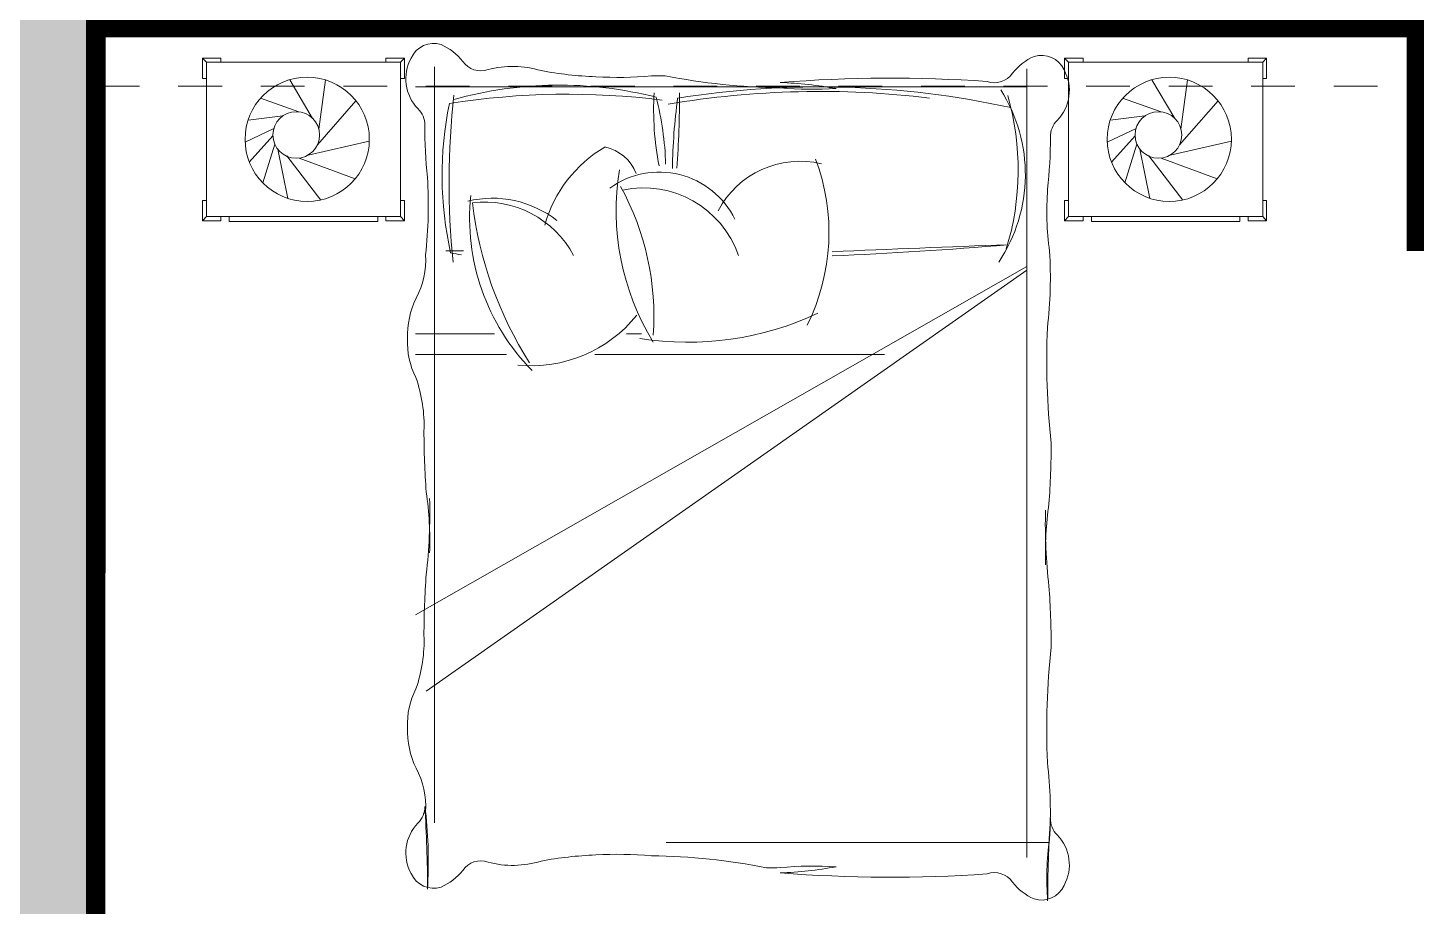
# Model space of a CAD drawing. Header units: metres. Extents: x -144 to 1000, y -717 to 29.
# Drawn here: x 749.676 to 753.251, y -559.675 to -557.414 of the extents above; entities that cross this region are included whole.
import ezdxf

# ---------------------------------------------------------------- set-up
doc = ezdxf.new("R2010")
doc.units = ezdxf.units.M
doc.linetypes.add('basculante modificado', pattern=[0.18, 0.1125, -0.0675])
doc.layers.get('0').update_dxf_attribs({"color": 1})
doc.layers.add('00-MEDICION', color=30, linetype='Continuous')
for name, color, linetype, lineweight in [('A-DETL', 1, 'Continuous', 9), ('I-FURN', 2, 'Continuous', 9), ('S-COLS', 7, 'Continuous', 9)]:
    doc.layers.add(name, color=color, linetype=linetype, lineweight=lineweight)

# ---------------------------------------------------------------- blocks, each defined once
blk = doc.blocks.new('F')
at = {"layer": 'S-COLS', "true_color": 0x5b5b5b}
h = blk.add_hatch(color=251, dxfattribs=at)
h.paths.add_polyline_path([(737.9091, -511.6194), (738.4091, -511.6194), (738.4091, -510.7194), (737.9091, -510.7194), (737.9091, -511.4434)])
h.paths.add_polyline_path([(756.2089, -511.6194), (756.2089, -510.7194), (755.7089, -510.7194), (755.7089, -511.6194), (756.1555, -511.6194)])
h.paths.add_polyline_path([(746.1091, -511.6194), (746.1091, -510.7194), (745.6091, -510.7194), (745.6091, -511.6194)])
h.paths.add_polyline_path([(737.9701, -503.9194), (738.409, -503.9194), (738.409, -503.2194), (737.909, -503.2194), (737.909, -503.9194)])
h.paths.add_polyline_path([(751.9092, -503.9194), (752.4092, -503.9194), (752.409, -500.7694), (751.9092, -500.7694), (751.9092, -503.7694)])
h.paths.add_polyline_path([(755.8092, -503.9194), (756.2092, -503.9194), (756.2092, -503.2194), (755.8092, -503.2194), (755.8092, -503.737)])
h.paths.add_polyline_path([(741.8089, -503.9194), (743.8091, -503.9194), (743.8087, -503.4194), (742.1089, -503.4194), (742.1089, -501.2694), (743.8092, -501.2694), (743.8092, -500.7694), (741.8089, -500.7694), (741.8089, -503.7722)])
h.paths.add_polyline_path([(746.1091, -503.9194), (746.1091, -503.0194), (745.6091, -503.0194), (745.6091, -503.9194), (745.7591, -503.9194)])
h.paths.add_polyline_path([(745.6092, -501.6694), (746.1092, -501.6694), (746.1092, -500.7694), (745.6092, -500.7694), (745.6092, -500.8094)])
h.paths.add_polyline_path([(737.9089, -501.4694), (738.4089, -501.4694), (738.4089, -500.7684), (737.9089, -500.7684), (737.9089, -500.8434)])
h.paths.add_polyline_path([(756.2091, -501.4694), (756.2092, -501.4694), (756.2091, -500.7684), (755.8092, -500.7694), (755.8092, -501.4694), (756.0848, -501.4694)])
h.paths.add_polyline_path([(745.6841, -492.7694), (746.1091, -492.7694), (746.1091, -491.8694), (745.6091, -491.8694), (745.6091, -492.7694)])
h.paths.add_polyline_path([(756.2091, -492.7694), (756.2091, -491.8694), (755.7091, -491.8694), (755.7091, -492.7694), (756.1341, -492.7694)])
h.paths.add_polyline_path([(739.0091, -492.1694), (739.0091, -491.6694), (738.1091, -491.6694), (738.1091, -492.1694), (738.6028, -492.1694)])
at = {"layer": 'A-DETL', "color": 7, "linetype": 'basculante modificado'}
blk.add_line((752.4091, -501.0694), (755.8092, -501.0694), dxfattribs=at)
at = {"layer": 'I-FURN'}
for p, q in [((752.6839, -500.9973), (752.6938, -501.0082)), ((752.6839, -500.9973), (752.7315, -500.9973)), ((752.6839, -501.0497), (752.6839, -500.9973)), ((752.6938, -501.0082), (752.6938, -501.4054)), ((753.1938, -501.0082), (752.6938, -501.0082)), ((752.7315, -500.9973), (752.7315, -501.0082)), ((753.1561, -500.9973), (753.1561, -501.0082)), ((753.2038, -500.9973), (753.1561, -500.9973)), ((753.2038, -500.9973), (753.1938, -501.0082)), ((753.1938, -501.4054), (753.1938, -501.0082)), ((753.2038, -501.0497), (753.2038, -500.9973)), ((754.9036, -500.9973), (754.9135, -501.0082)), ((754.9036, -500.9973), (754.9512, -500.9973)), ((754.9036, -501.0497), (754.9036, -500.9973)), ((754.9135, -501.0082), (754.9135, -501.4054)), ((755.4135, -501.0082), (754.9135, -501.0082)), ((754.9512, -500.9973), (754.9512, -501.0082)), ((755.3758, -500.9973), (755.3758, -501.0082)), ((755.4235, -500.9973), (755.3758, -500.9973)), ((755.4235, -500.9973), (755.4135, -501.0082)), ((755.4135, -501.4054), (755.4135, -501.0082)), ((755.4235, -501.0497), (755.4235, -500.9973)), ((753.2813, -501.0203), (753.2813, -502.9663)), ((754.8063, -501.0253), (754.8063, -503.0551)), ((752.6938, -501.0497), (752.6839, -501.0497)), ((752.9674, -501.1526), (752.9084, -501.0531)), ((752.9834, -501.1802), (753.0003, -501.0536)), ((753.1938, -501.0497), (753.2038, -501.0497)), ((753.8775, -501.0715), (753.2326, -501.0715)), ((754.8063, -501.0715), (753.3615, -501.0715)), ((754.9135, -501.0497), (754.9036, -501.0497)), ((755.1872, -501.1526), (755.1281, -501.0531)), ((755.2031, -501.1802), (755.22, -501.0536)), ((755.4135, -501.0497), (755.4235, -501.0497)), ((752.9321, -501.1358), (752.8331, -501.101)), ((752.9796, -501.2211), (753.079, -501.1075)), ((755.1518, -501.1358), (755.0528, -501.101)), ((755.1993, -501.2211), (755.2987, -501.1075)), ((752.8907, -501.1465), (752.8012, -501.157)), ((755.1104, -501.1465), (755.021, -501.157)), ((752.8678, -501.1785), (752.7935, -501.214)), ((755.0875, -501.1785), (755.0132, -501.214)), ((752.8654, -501.1976), (752.8042, -501.2653)), ((752.8701, -501.2188), (752.839, -501.3185)), ((752.9558, -501.2472), (753.1134, -501.2117)), ((755.0851, -501.1976), (755.0239, -501.2653)), ((755.0898, -501.2188), (755.0587, -501.3185)), ((755.1755, -501.2472), (755.3331, -501.2117)), ((752.8779, -501.2322), (752.9033, -501.3586)), ((752.9008, -501.2489), (752.9884, -501.3628)), ((752.9328, -501.255), (753.0766, -501.3087)), ((755.0976, -501.2322), (755.123, -501.3586)), ((755.1205, -501.2489), (755.2081, -501.3628)), ((755.1525, -501.255), (755.2963, -501.3087)), ((752.6839, -501.3639), (752.6839, -501.4163)), ((752.6938, -501.3639), (752.6839, -501.3639)), ((753.1938, -501.3639), (753.2038, -501.3639)), ((753.2038, -501.3639), (753.2038, -501.4163)), ((754.9036, -501.3639), (754.9036, -501.4163)), ((754.9135, -501.3639), (754.9036, -501.3639)), ((755.4135, -501.3639), (755.4235, -501.3639)), ((755.4235, -501.3639), (755.4235, -501.4163)), ((752.6839, -501.4163), (752.6938, -501.4054)), ((752.6938, -501.4054), (753.1938, -501.4054)), ((752.7315, -501.4163), (752.7315, -501.4054)), ((753.1349, -501.4054), (752.7527, -501.4054)), ((752.7527, -501.4054), (752.7527, -501.4181)), ((753.1349, -501.4181), (753.1349, -501.4054)), ((753.1561, -501.4163), (753.1561, -501.4054)), ((753.2038, -501.4163), (753.1938, -501.4054)), ((754.9036, -501.4163), (754.9135, -501.4054)), ((754.9135, -501.4054), (755.4135, -501.4054)), ((754.9512, -501.4163), (754.9512, -501.4054)), ((755.3547, -501.4054), (754.9724, -501.4054)), ((754.9724, -501.4054), (754.9724, -501.4181)), ((755.3547, -501.4181), (755.3547, -501.4054)), ((755.3758, -501.4163), (755.3758, -501.4054)), ((755.4135, -501.4054), (755.4235, -501.4163)), ((752.6839, -501.4163), (752.7315, -501.4163)), ((752.7527, -501.4181), (753.1349, -501.4181)), ((753.2038, -501.4163), (753.1561, -501.4163)), ((754.9036, -501.4163), (754.9512, -501.4163)), ((754.9724, -501.4181), (755.3547, -501.4181)), ((755.4235, -501.4163), (755.3758, -501.4163)), ((754.8063, -501.5339), (753.2326, -502.4303)), ((754.8063, -501.5438), (753.2594, -502.6273)), ((753.4353, -501.7074), (753.2326, -501.7074)), ((753.8145, -501.7074), (753.7759, -501.7074)), ((753.4668, -501.7604), (753.2326, -501.7604)), ((754.4399, -501.7604), (753.6936, -501.7604)), ((754.8615, -503.0169), (753.8775, -503.0169))]:
    blk.add_line(p, q, dxfattribs=at)
for centre, radius in [((752.9534, -501.2066), 0.16), ((755.1731, -501.2066), 0.16), ((752.9254, -501.1954), 0.06), ((755.1451, -501.1954), 0.06)]:
    blk.add_circle(centre, radius, dxfattribs=at)
for centre, radius, start, end in [((753.2794, -501.0242), 0.0644, 72.9418, 155.3448), ((753.2402, -501.0948), 0.1443, 38.044, 66.2939), ((753.3178, -501.0505), 0.1105, 151.2787, 224.2159), ((753.4002, -500.9745), 0.0559, 214.1356, 289.7689), ((754.8829, -501.1253), 0.1443, 113.7061, 141.956), ((754.8437, -501.0547), 0.0644, 24.6552, 107.0582), ((753.4828, -501.2649), 0.2462, 72.8192, 105.0013), ((753.7338, -500.0731), 0.9731, 259.4443, 267.7924), ((753.7544, -500.073), 0.9742, 266.5835, 275.0474), ((753.8656, -501.8908), 0.8477, 89.3603, 91.7242), ((754.1958, -499.3963), 1.6778, 258.9775, 269.1523), ((754.7229, -501.0049), 0.0559, 250.2311, 325.8644), ((754.8053, -501.0809), 0.1105, 315.7841, 28.7213), ((753.6024, -502.0796), 1.0127, 75.7546, 105.5344), ((754.2725, -503.404), 2.3207, 82.9859, 99.6715), ((754.2726, -503.3688), 2.2972, 77.6192, 99.1562), ((754.2571, -500.1035), 0.9742, 264.9426, 273.4165), ((754.4555, -504.7322), 3.683, 86.1316, 94.4267), ((754.133, -502.0751), 1.0156, 79.6685, 87.8399), ((754.397, -501.2969), 0.4055, 326.1664, 32.49), ((754.2104, -501.2994), 0.9098, 168.2565, 192.6825), ((755.3141, -501.3176), 1.9954, 173.5293, 185.9065), ((753.6236, -503.0484), 1.9579, 82.8391, 98.9331), ((754.6234, -501.129), 0.778, 176.877, 190.8333), ((753.109, -501.2922), 0.7676, 1.6124, 14.6566), ((755.4635, -501.3072), 1.57, 172.4467, 179.0553), ((750.8736, -501.0811), 3.0385, 356.2238, 359.8937), ((754.0935, -501.2853), 0.6905, 342.8591, 16.0737), ((753.199, -501.1689), 0.0572, 358.5556, 46.2435), ((754.5238, -501.1713), 1.2676, 179.9592, 186.0322), ((754.9241, -501.1993), 0.0572, 133.7565, 181.4444), ((753.89, -501.5173), 0.3369, 120.2878, 164.5982), ((753.6964, -501.3359), 0.1121, 21.6793, 77.8243), ((753.5993, -501.2017), 1.2676, 353.9678, 0.0408), ((753.7619, -501.4463), 0.5349, 333.4974, 20.6974), ((753.8598, -501.508), 0.2171, 26.1579, 125.8329), ((754.4006, -501.3894), 0.6518, 170.8023, 211.3458), ((754.2222, -501.5013), 0.2382, 76.5097, 152.2958), ((752.055, -501.3752), 1.2103, 353.88, 3.3505), ((753.1581, -501.6608), 0.6879, 355.8503, 28.9544), ((753.8194, -501.5908), 0.2591, 19.1658, 101.9587), ((753.4304, -501.6269), 0.2687, 51.9188, 103.6704), ((753.9331, -501.4083), 0.5616, 174.187, 224.4731), ((753.4102, -501.6276), 0.2596, 27.9999, 96.8874), ((755.6332, -501.3915), 0.7754, 175.8141, 187.6479), ((754.3464, -501.2568), 0.9739, 186.6646, 212.6196), ((753.0403, -501.5151), 0.2183, 332.5424, 2.8438), ((753.2964, -503.5475), 2.0543, 88.35, 89.6152), ((753.6142, -499.9018), 1.6237, 259.6594, 260.6708), ((757.1033, -565.8338), 64.3987, 92.088342, 92.490604), ((753.8341, -490.4599), 11.0568, 272.44004, 274.78531), ((753.7752, -501.5624), 1.0916, 353.2091, 3.5535), ((753.4306, -501.7122), 0.219, 153.8724, 182.0368), ((753.9337, -500.9432), 0.7857, 260.9394, 295.2191), ((753.5305, -501.4412), 0.3482, 264.3187, 321.2722), ((756.8393, -501.7745), 1.9819, 177.5987, 186.2011), ((753.4119, -501.7292), 0.2003, 177.3508, 206.953), ((752.8838, -501.9431), 0.3706, 357.672, 19.3936), ((755.6278, -501.9477), 2.3738, 180.2505, 184.0312), ((752.4953, -501.9782), 2.3738, 355.9688, 359.7495), ((752.3914, -502.2417), 0.8777, 358.077, 8.3227), ((751.9032, -502.1679), 1.3659, 353.3302, 1.5425), ((755.7317, -502.2721), 0.8777, 171.6773, 181.923), ((756.2198, -502.1983), 1.3659, 178.4575, 186.6698), ((755.6278, -502.4934), 2.3738, 175.9688, 179.7495), ((752.4953, -502.5238), 2.3738, 0.2505, 4.0312), ((752.8838, -502.4981), 0.3706, 340.6064, 2.328), ((756.8393, -502.7276), 1.9819, 173.7989, 182.4013), ((753.4119, -502.7119), 0.2003, 153.047, 182.6492), ((753.4306, -502.729), 0.219, 177.9632, 206.1276), ((753.0403, -502.9261), 0.2183, 357.1562, 27.4576), ((753.7752, -502.9397), 1.0916, 356.4465, 6.7909), ((753.199, -502.9254), 0.0572, 313.7565, 1.4444), ((750.08, -503.1352), 3.1832, 359.9735, 3.8056), ((752.055, -503.0659), 1.2103, 356.6495, 6.12), ((753.3178, -503.0438), 0.1105, 135.7841, 208.7213), ((758.0431, -503.1656), 3.1832, 176.1944, 180.0265), ((754.9241, -502.9558), 0.0572, 178.5556, 226.2435), ((755.6332, -503.1105), 0.7754, 172.3521, 184.1859), ((754.8053, -503.0742), 0.1105, 331.2787, 44.2159), ((753.7338, -504.0212), 0.9731, 92.2076, 100.5557), ((753.7544, -504.0213), 0.9742, 84.9526, 93.4165), ((753.4002, -503.1198), 0.0559, 70.2311, 145.8644), ((753.4828, -502.8294), 0.2462, 254.9987, 287.1808), ((753.8156, -504.7285), 1.6778, 78.9775, 89.1654), ((754.1459, -502.234), 0.8477, 269.3603, 271.7242), ((754.133, -502.0801), 1.0156, 272.1601, 280.3315), ((754.2571, -504.0517), 0.9742, 86.5835, 95.0474), ((753.2794, -503.07), 0.0644, 204.6552, 287.0582), ((753.2402, -502.9995), 0.1443, 293.7061, 321.956), ((754.4555, -499.423), 3.683, 265.5733, 273.8684), ((754.7229, -503.1502), 0.0559, 34.1356, 109.7689), ((754.8829, -503.0299), 0.1443, 218.044, 246.2939), ((754.8437, -503.1005), 0.0644, 252.9418, 335.3448)]:
    blk.add_arc(centre, radius, start, end, dxfattribs=at)
at = {"layer": 'S-COLS', "lineweight": 35}
blk.add_line((752.4092, -503.9194), (752.4092, -500.7694), dxfattribs=at)

msp = doc.modelspace()

# ---------------------------------------------------------------- linework, layer by layer
at = {"layer": '00-MEDICION'}
msp.add_lwpolyline([(753.4014, -557.964, 0.05, 0.05, 0), (753.2509, -557.964, 0.05, 0.05, 0), (753.2509, -557.414, 0.05, 0.05, 0), (749.8509, -557.414, 0.05, 0.05, 0), (749.8507, -562.4139, 0.05, 0.05, 0)], format="xyseb", dxfattribs=at)

# ---------------------------------------------------------------- block references
at = {"color": 3}
msp.add_blockref('F', (-2.5583, -56.4946), dxfattribs=at)

doc.saveas('drawing.dxf')
